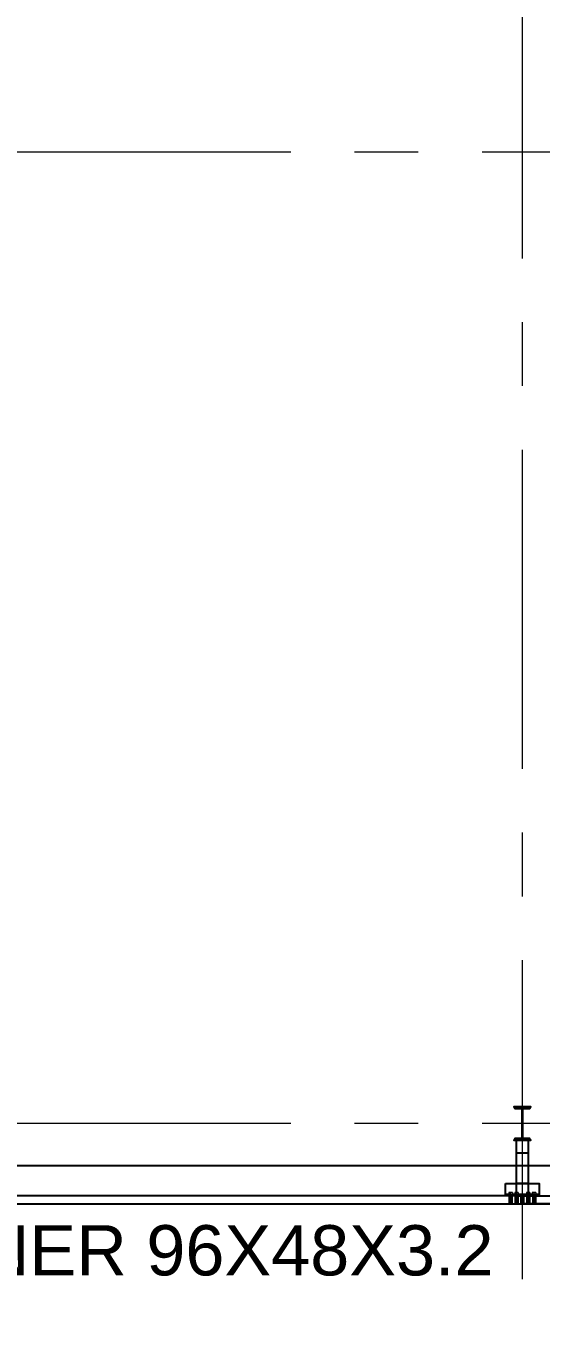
# Model space of a CAD drawing. Header units: millimetres. Extents: x 3470347 to 5996549, y -3470518 to 17149644.
# Drawn here: x 4854148 to 4857225, y 6610408 to 6618142 of the extents above; entities that cross this region are included whole.
import ezdxf
from ezdxf.enums import TextEntityAlignment as Align

# ---------------------------------------------------------------- set-up
doc = ezdxf.new("R2010")
doc.units = ezdxf.units.MM
doc.header["$MEASUREMENT"] = 0
doc.linetypes.add('CENTER', pattern=[50.8, 31.75, -6.35, 6.35, -6.35])
doc.layers.get('0').update_dxf_attribs({"linetype": 'CONTINUOUS', "lineweight": 25})
for name, color, linetype, lineweight in [('CENTER', 8, 'CENTER', 0), ('channnel', 2, 'CONTINUOUS', 15), ('rRCC 2', 40, 'CONTINUOUS', 15)]:
    doc.layers.add(name, color=color, linetype=linetype, lineweight=lineweight)
doc.layers.add('lintel', color=2, linetype='CONTINUOUS')
doc.styles.add('PDF Arial', font='arial.ttf')
doc.styles.add('TEXT3', font='geniso.shx')

msp = doc.modelspace()

# ---------------------------------------------------------------- hatches: boundary and pattern name
at = {"transparency": 33554559}
h = msp.add_hatch(color=1, dxfattribs=at)
h.dxf.hatch_style = 1
h.paths.add_polyline_path([(4857063.2, 6611487.26), (4857163.2, 6611487.26), (4857163.2, 6611488.06, 0.4142136), (4857153.2, 6611498.06), (4857116.05, 6611498.06), (4857116.05, 6611676.46), (4857153.2, 6611676.46, 0.4142136), (4857163.2, 6611686.46), (4857163.2, 6611687.26), (4857063.2, 6611687.26), (4857063.2, 6611686.46, 0.4142136), (4857073.2, 6611676.46), (4857110.35, 6611676.46), (4857110.35, 6611498.06), (4857073.2, 6611498.06, 0.4142136), (4857063.2, 6611488.06)])

# ---------------------------------------------------------------- linework, layer by layer
at = {"color": 3}
msp.add_line((4857213.2, 6611163.26, 0), (4857013.2, 6611163.26, 0), dxfattribs=at)
at = {"color": 8, "linetype": 'ByBlock'}
for p, q in [((4857035.2, 6611163.26, 0), (4857035.2, 6611107.26, 0)), ((4857043.2, 6611163.26, 0), (4857043.2, 6611107.26, 0)), ((4857051.2, 6611163.26, 0), (4857051.2, 6611107.26, 0)), ((4857070.2, 6611163.26, 0), (4857070.2, 6611107.26, 0)), ((4857078.2, 6611163.26, 0), (4857078.2, 6611107.26, 0)), ((4857086.2, 6611163.26, 0), (4857086.2, 6611107.26, 0)), ((4857140.2, 6611163.26, 0), (4857140.2, 6611107.26, 0)), ((4857148.2, 6611163.26, 0), (4857148.2, 6611107.26, 0)), ((4857156.2, 6611163.26, 0), (4857156.2, 6611107.26, 0)), ((4857175.2, 6611163.26, 0), (4857175.2, 6611107.26, 0)), ((4857183.2, 6611163.26, 0), (4857183.2, 6611107.26, 0)), ((4857191.2, 6611163.26, 0), (4857191.2, 6611107.26, 0))]:
    msp.add_line(p, q, dxfattribs=at)
at = {"color": 2}
for p, q in [((4857106.54, 6611155.26, 0), (4857106.54, 6611107.26, 0)), ((4857106.54, 6611155.26, 0), (4857106.54, 6611107.26, 0)), ((4857119.87, 6611155.26, 0), (4857119.87, 6611107.26, 0)), ((4857119.87, 6611155.26, 0), (4857119.87, 6611107.26, 0))]:
    msp.add_line(p, q, dxfattribs=at)
at = {"color": 1, "elevation": 0}
msp.add_lwpolyline([(4857116.05, 6611498.06), (4857116.05, 6611676.46), (4857153.2, 6611676.46, 0.4142136), (4857163.2, 6611686.46), (4857163.2, 6611687.26), (4857063.2, 6611687.26), (4857063.2, 6611686.46, 0.4142136), (4857073.2, 6611676.46), (4857110.35, 6611676.46), (4857110.35, 6611498.06), (4857073.2, 6611498.06, 0.4142136), (4857063.2, 6611488.06), (4857063.2, 6611487.26), (4857163.2, 6611487.26), (4857163.2, 6611488.06, 0.4142136), (4857153.2, 6611498.06)], format="xyb", close=True, dxfattribs=at)
at = {"color": 3, "elevation": 0}
for points in [[(4857150.7, 6611412.26), (4857150.7, 6611487.26), (4857075.7, 6611487.26), (4857075.7, 6611412.26)], [(4857013.2, 6611230.26), (4857213.2, 6611230.26), (4857213.2, 6611155.26), (4857013.2, 6611155.26)], [(4857150.7, 6611155.26), (4857150.7, 6611230.26), (4857075.7, 6611230.26), (4857075.7, 6611155.26)]]:
    msp.add_lwpolyline(points, close=True, dxfattribs=at)
at = {"color": 6, "linetype": 'ByBlock', "elevation": 0}
for points in [[(4852299.2, 6611155.26), (4852299.2, 6611107.26), (4857106.54, 6611107.26), (4857106.54, 6611155.26)], [(4862093.7, 6611155.26), (4862093.7, 6611107.26), (4857119.87, 6611107.26), (4857119.87, 6611155.26)]]:
    msp.add_lwpolyline(points, close=True, dxfattribs=at)
at = {"layer": 'CENTER', "color": 8, "ltscale": 60}
for p, q in [((4864873.95, 6617387.26, 0), (4827811.52, 6617387.26, 0)), ((4864873.95, 6611587.26, 0), (4827811.52, 6611587.26, 0))]:
    msp.add_line(p, q, dxfattribs=at)
at = {"layer": 'channnel', "color": 8, "linetype": 'ByBlock'}
for p, q in [((4857032.54, 6611175.58, 0), (4857032.54, 6611163.26, 0)), ((4857032.54, 6611163.26, 0), (4857053.87, 6611163.26, 0)), ((4857035.2, 6611163.26, 0), (4857035.2, 6611107.26, 0)), ((4857051.2, 6611148.86, 0), (4857035.2, 6611148.86, 0)), ((4857043.2, 6611163.26, 0), (4857043.2, 6611175.58, 0)), ((4857051.2, 6611163.26, 0), (4857051.2, 6611107.26, 0)), ((4857053.87, 6611175.58, 0), (4857053.87, 6611163.26, 0)), ((4857067.54, 6611175.58, 0), (4857067.54, 6611163.26, 0)), ((4857067.54, 6611163.26, 0), (4857088.87, 6611163.26, 0)), ((4857070.2, 6611163.26, 0), (4857070.2, 6611107.26, 0)), ((4857086.2, 6611148.86, 0), (4857070.2, 6611148.86, 0)), ((4857078.2, 6611163.26, 0), (4857078.2, 6611175.58, 0)), ((4857086.2, 6611163.26, 0), (4857086.2, 6611107.26, 0)), ((4857088.87, 6611175.58, 0), (4857088.87, 6611163.26, 0)), ((4857137.54, 6611175.58, 0), (4857137.54, 6611163.26, 0)), ((4857158.87, 6611163.26, 0), (4857137.54, 6611163.26, 0)), ((4857140.2, 6611163.26, 0), (4857140.2, 6611107.26, 0)), ((4857140.2, 6611148.86, 0), (4857156.2, 6611148.86, 0)), ((4857148.2, 6611163.26, 0), (4857148.2, 6611175.58, 0)), ((4857156.2, 6611163.26, 0), (4857156.2, 6611107.26, 0)), ((4857158.87, 6611175.58, 0), (4857158.87, 6611163.26, 0)), ((4857172.54, 6611175.58, 0), (4857172.54, 6611163.26, 0)), ((4857193.87, 6611163.26, 0), (4857172.54, 6611163.26, 0)), ((4857175.2, 6611163.26, 0), (4857175.2, 6611107.26, 0)), ((4857175.2, 6611148.86, 0), (4857191.2, 6611148.86, 0)), ((4857183.2, 6611163.26, 0), (4857183.2, 6611175.58, 0)), ((4857191.2, 6611163.26, 0), (4857191.2, 6611107.26, 0)), ((4857193.87, 6611175.58, 0), (4857193.87, 6611163.26, 0)), ((4857035.2, 6611107.26, 0), (4857051.2, 6611107.26, 0)), ((4857070.2, 6611107.26, 0), (4857086.2, 6611107.26, 0)), ((4857156.2, 6611107.26, 0), (4857140.2, 6611107.26, 0)), ((4857191.2, 6611107.26, 0), (4857175.2, 6611107.26, 0))]:
    msp.add_line(p, q, dxfattribs=at)
at = {"layer": 'channnel', "color": 8, "linetype": 'Continuous'}
for p, q in [((4857035.45, 6611149.52, 0), (4857035.2, 6611149.4, 0)), ((4857050.31, 6611148.86, 0), (4857035.2, 6611141.82, 0)), ((4857043.8, 6611148.86, 0), (4857035.2, 6611144.85, 0)), ((4857037.3, 6611148.86, 0), (4857035.2, 6611147.89, 0)), ((4857035.45, 6611146.49, 0), (4857035.2, 6611146.37, 0)), ((4857051.2, 6611146.24, 0), (4857035.2, 6611138.78, 0)), ((4857035.45, 6611143.45, 0), (4857035.2, 6611143.34, 0)), ((4857051.2, 6611143.21, 0), (4857035.2, 6611135.75, 0)), ((4857051.2, 6611140.64, 0), (4857035.2, 6611133.18, 0)), ((4857035.45, 6611140.42, 0), (4857035.2, 6611140.3, 0)), ((4857051.2, 6611140.18, 0), (4857035.2, 6611132.72, 0)), ((4857051.2, 6611140.04, 0), (4857035.2, 6611139.24, 0)), ((4857051.2, 6611134.11, 0), (4857035.2, 6611138.65, 0)), ((4857051.2, 6611137.6, 0), (4857035.2, 6611130.14, 0)), ((4857035.45, 6611137.38, 0), (4857035.2, 6611137.27, 0)), ((4857051.2, 6611137.14, 0), (4857035.2, 6611129.68, 0)), ((4857051.2, 6611131.67, 0), (4857035.2, 6611136.21, 0)), ((4857051.2, 6611134.57, 0), (4857035.2, 6611127.11, 0)), ((4857035.45, 6611134.35, 0), (4857035.2, 6611134.23, 0)), ((4857051.2, 6611131.53, 0), (4857035.2, 6611124.07, 0)), ((4857051.2, 6611131.07, 0), (4857035.2, 6611130.28, 0)), ((4857051.2, 6611128.5, 0), (4857035.2, 6611121.04, 0)), ((4857051.2, 6611125.47, 0), (4857035.2, 6611118, 0)), ((4857051.2, 6611122.43, 0), (4857035.2, 6611114.97, 0)), ((4857047.06, 6611148.86, 0), (4857035.78, 6611143.61, 0)), ((4857040.55, 6611148.86, 0), (4857035.78, 6611146.64, 0)), ((4857050.62, 6611147.49, 0), (4857035.78, 6611140.57, 0)), ((4857050.62, 6611144.46, 0), (4857035.78, 6611137.54, 0)), ((4857050.62, 6611141.42, 0), (4857035.78, 6611134.5, 0)), ((4857050.62, 6611141.29, 0), (4857035.78, 6611141.03, 0)), ((4857050.62, 6611135.35, 0), (4857035.78, 6611140.43, 0)), ((4857050.62, 6611138.85, 0), (4857035.78, 6611131.93, 0)), ((4857050.62, 6611138.39, 0), (4857035.78, 6611131.47, 0)), ((4857050.62, 6611138.25, 0), (4857035.78, 6611138, 0)), ((4857050.62, 6611135.81, 0), (4857035.78, 6611128.9, 0)), ((4857050.62, 6611129.88, 0), (4857035.78, 6611134.96, 0)), ((4857050.62, 6611132.78, 0), (4857035.78, 6611125.86, 0)), ((4857050.62, 6611132.32, 0), (4857035.78, 6611132.07, 0)), ((4857050.62, 6611129.75, 0), (4857035.78, 6611122.83, 0)), ((4857050.62, 6611126.71, 0), (4857035.78, 6611119.79, 0)), ((4857050.62, 6611123.68, 0), (4857035.78, 6611116.76, 0)), ((4857070.45, 6611149.52, 0), (4857070.2, 6611149.4, 0)), ((4857085.31, 6611148.86, 0), (4857070.2, 6611141.82, 0)), ((4857078.8, 6611148.86, 0), (4857070.2, 6611144.85, 0)), ((4857072.3, 6611148.86, 0), (4857070.2, 6611147.89, 0)), ((4857070.45, 6611146.49, 0), (4857070.2, 6611146.37, 0)), ((4857086.2, 6611146.24, 0), (4857070.2, 6611138.78, 0)), ((4857070.45, 6611143.45, 0), (4857070.2, 6611143.34, 0)), ((4857086.2, 6611143.21, 0), (4857070.2, 6611135.75, 0)), ((4857086.2, 6611140.64, 0), (4857070.2, 6611133.18, 0)), ((4857070.45, 6611140.42, 0), (4857070.2, 6611140.3, 0)), ((4857086.2, 6611140.18, 0), (4857070.2, 6611132.72, 0)), ((4857086.2, 6611140.04, 0), (4857070.2, 6611139.24, 0)), ((4857086.2, 6611134.11, 0), (4857070.2, 6611138.65, 0)), ((4857086.2, 6611137.6, 0), (4857070.2, 6611130.14, 0)), ((4857070.45, 6611137.38, 0), (4857070.2, 6611137.27, 0)), ((4857086.2, 6611137.14, 0), (4857070.2, 6611129.68, 0)), ((4857086.2, 6611131.67, 0), (4857070.2, 6611136.21, 0)), ((4857086.2, 6611134.57, 0), (4857070.2, 6611127.11, 0)), ((4857070.45, 6611134.35, 0), (4857070.2, 6611134.23, 0)), ((4857086.2, 6611131.53, 0), (4857070.2, 6611124.07, 0)), ((4857086.2, 6611131.07, 0), (4857070.2, 6611130.28, 0)), ((4857086.2, 6611128.5, 0), (4857070.2, 6611121.04, 0)), ((4857086.2, 6611125.47, 0), (4857070.2, 6611118, 0)), ((4857086.2, 6611122.43, 0), (4857070.2, 6611114.97, 0)), ((4857082.06, 6611148.86, 0), (4857070.78, 6611143.61, 0)), ((4857075.55, 6611148.86, 0), (4857070.78, 6611146.64, 0)), ((4857085.62, 6611147.49, 0), (4857070.78, 6611140.57, 0)), ((4857085.62, 6611144.46, 0), (4857070.78, 6611137.54, 0)), ((4857085.62, 6611141.42, 0), (4857070.78, 6611134.5, 0)), ((4857085.62, 6611141.29, 0), (4857070.78, 6611141.03, 0)), ((4857085.62, 6611135.35, 0), (4857070.78, 6611140.43, 0)), ((4857085.62, 6611138.85, 0), (4857070.78, 6611131.93, 0)), ((4857085.62, 6611138.39, 0), (4857070.78, 6611131.47, 0)), ((4857085.62, 6611138.25, 0), (4857070.78, 6611138, 0)), ((4857085.62, 6611135.81, 0), (4857070.78, 6611128.9, 0)), ((4857085.62, 6611129.88, 0), (4857070.78, 6611134.96, 0)), ((4857085.62, 6611132.78, 0), (4857070.78, 6611125.86, 0)), ((4857085.62, 6611132.32, 0), (4857070.78, 6611132.07, 0)), ((4857085.62, 6611129.75, 0), (4857070.78, 6611122.83, 0)), ((4857085.62, 6611126.71, 0), (4857070.78, 6611119.79, 0)), ((4857085.62, 6611123.68, 0), (4857070.78, 6611116.76, 0)), ((4857140.2, 6611146.24, 0), (4857156.2, 6611138.78, 0)), ((4857140.2, 6611143.21, 0), (4857156.2, 6611135.75, 0)), ((4857140.2, 6611140.64, 0), (4857156.2, 6611133.18, 0)), ((4857140.2, 6611140.18, 0), (4857156.2, 6611132.72, 0)), ((4857140.2, 6611140.04, 0), (4857156.2, 6611139.24, 0)), ((4857140.2, 6611134.11, 0), (4857156.2, 6611138.65, 0)), ((4857140.2, 6611137.6, 0), (4857156.2, 6611130.14, 0)), ((4857140.2, 6611137.14, 0), (4857156.2, 6611129.68, 0)), ((4857140.2, 6611131.67, 0), (4857156.2, 6611136.21, 0)), ((4857140.2, 6611134.57, 0), (4857156.2, 6611127.11, 0)), ((4857140.2, 6611131.53, 0), (4857156.2, 6611124.07, 0)), ((4857140.2, 6611131.07, 0), (4857156.2, 6611130.28, 0)), ((4857140.2, 6611128.5, 0), (4857156.2, 6611121.04, 0)), ((4857140.2, 6611125.47, 0), (4857156.2, 6611118, 0)), ((4857140.2, 6611122.43, 0), (4857156.2, 6611114.97, 0)), ((4857140.78, 6611147.49, 0), (4857155.62, 6611140.57, 0)), ((4857140.78, 6611144.46, 0), (4857155.62, 6611137.54, 0)), ((4857140.78, 6611141.42, 0), (4857155.62, 6611134.5, 0)), ((4857140.78, 6611141.29, 0), (4857155.62, 6611141.03, 0)), ((4857140.78, 6611135.35, 0), (4857155.62, 6611140.43, 0)), ((4857140.78, 6611138.85, 0), (4857155.62, 6611131.93, 0)), ((4857140.78, 6611138.39, 0), (4857155.62, 6611131.47, 0)), ((4857140.78, 6611138.25, 0), (4857155.62, 6611138, 0)), ((4857140.78, 6611135.81, 0), (4857155.62, 6611128.9, 0)), ((4857140.78, 6611129.88, 0), (4857155.62, 6611134.96, 0)), ((4857140.78, 6611132.78, 0), (4857155.62, 6611125.86, 0)), ((4857140.78, 6611132.32, 0), (4857155.62, 6611132.07, 0)), ((4857140.78, 6611129.75, 0), (4857155.62, 6611122.83, 0)), ((4857140.78, 6611126.71, 0), (4857155.62, 6611119.79, 0)), ((4857140.78, 6611123.68, 0), (4857155.62, 6611116.76, 0)), ((4857141.1, 6611148.86, 0), (4857156.2, 6611141.82, 0)), ((4857144.35, 6611148.86, 0), (4857155.62, 6611143.61, 0)), ((4857147.6, 6611148.86, 0), (4857156.2, 6611144.85, 0)), ((4857150.86, 6611148.86, 0), (4857155.62, 6611146.64, 0)), ((4857154.11, 6611148.86, 0), (4857156.2, 6611147.89, 0)), ((4857155.96, 6611149.52, 0), (4857156.2, 6611149.4, 0)), ((4857155.96, 6611146.49, 0), (4857156.2, 6611146.37, 0)), ((4857155.96, 6611143.45, 0), (4857156.2, 6611143.34, 0)), ((4857155.96, 6611140.42, 0), (4857156.2, 6611140.3, 0)), ((4857155.96, 6611137.38, 0), (4857156.2, 6611137.27, 0)), ((4857155.96, 6611134.35, 0), (4857156.2, 6611134.23, 0)), ((4857175.2, 6611146.24, 0), (4857191.2, 6611138.78, 0)), ((4857175.2, 6611143.21, 0), (4857191.2, 6611135.75, 0)), ((4857175.2, 6611140.64, 0), (4857191.2, 6611133.18, 0)), ((4857175.2, 6611140.18, 0), (4857191.2, 6611132.72, 0)), ((4857175.2, 6611140.04, 0), (4857191.2, 6611139.24, 0)), ((4857175.2, 6611134.11, 0), (4857191.2, 6611138.65, 0)), ((4857175.2, 6611137.6, 0), (4857191.2, 6611130.14, 0)), ((4857175.2, 6611137.14, 0), (4857191.2, 6611129.68, 0)), ((4857175.2, 6611131.67, 0), (4857191.2, 6611136.21, 0)), ((4857175.2, 6611134.57, 0), (4857191.2, 6611127.11, 0)), ((4857175.2, 6611131.53, 0), (4857191.2, 6611124.07, 0)), ((4857175.2, 6611131.07, 0), (4857191.2, 6611130.28, 0)), ((4857175.2, 6611128.5, 0), (4857191.2, 6611121.04, 0)), ((4857175.2, 6611125.47, 0), (4857191.2, 6611118, 0)), ((4857175.2, 6611122.43, 0), (4857191.2, 6611114.97, 0)), ((4857175.78, 6611147.49, 0), (4857190.62, 6611140.57, 0)), ((4857175.78, 6611144.46, 0), (4857190.62, 6611137.54, 0)), ((4857175.78, 6611141.42, 0), (4857190.62, 6611134.5, 0)), ((4857175.78, 6611141.29, 0), (4857190.62, 6611141.03, 0)), ((4857175.78, 6611135.35, 0), (4857190.62, 6611140.43, 0)), ((4857175.78, 6611138.85, 0), (4857190.62, 6611131.93, 0)), ((4857175.78, 6611138.39, 0), (4857190.62, 6611131.47, 0)), ((4857175.78, 6611138.25, 0), (4857190.62, 6611138, 0)), ((4857175.78, 6611135.81, 0), (4857190.62, 6611128.9, 0)), ((4857175.78, 6611129.88, 0), (4857190.62, 6611134.96, 0)), ((4857175.78, 6611132.78, 0), (4857190.62, 6611125.86, 0)), ((4857175.78, 6611132.32, 0), (4857190.62, 6611132.07, 0)), ((4857175.78, 6611129.75, 0), (4857190.62, 6611122.83, 0)), ((4857175.78, 6611126.71, 0), (4857190.62, 6611119.79, 0)), ((4857175.78, 6611123.68, 0), (4857190.62, 6611116.76, 0)), ((4857176.1, 6611148.86, 0), (4857191.2, 6611141.82, 0)), ((4857179.35, 6611148.86, 0), (4857190.62, 6611143.61, 0)), ((4857182.6, 6611148.86, 0), (4857191.2, 6611144.85, 0)), ((4857185.86, 6611148.86, 0), (4857190.62, 6611146.64, 0)), ((4857189.11, 6611148.86, 0), (4857191.2, 6611147.89, 0)), ((4857190.96, 6611149.52, 0), (4857191.2, 6611149.4, 0)), ((4857190.96, 6611146.49, 0), (4857191.2, 6611146.37, 0)), ((4857190.96, 6611143.45, 0), (4857191.2, 6611143.34, 0)), ((4857190.96, 6611140.42, 0), (4857191.2, 6611140.3, 0)), ((4857190.96, 6611137.38, 0), (4857191.2, 6611137.27, 0)), ((4857190.96, 6611134.35, 0), (4857191.2, 6611134.23, 0)), ((4857050.62, 6611119.13, 0), (4857035.2, 6611111.94, 0)), ((4857050.62, 6611116.09, 0), (4857035.2, 6611108.9, 0)), ((4857051.2, 6611120.91, 0), (4857035.78, 6611113.72, 0)), ((4857051.2, 6611117.88, 0), (4857035.78, 6611110.69, 0)), ((4857051.2, 6611114.85, 0), (4857035.78, 6611107.66, 0)), ((4857050.62, 6611113.06, 0), (4857038.19, 6611107.26, 0)), ((4857051.2, 6611111.81, 0), (4857041.45, 6611107.26, 0)), ((4857050.62, 6611110.02, 0), (4857044.7, 6611107.26, 0)), ((4857051.2, 6611108.78, 0), (4857047.95, 6611107.26, 0)), ((4857085.62, 6611119.13, 0), (4857070.2, 6611111.94, 0)), ((4857085.62, 6611116.09, 0), (4857070.2, 6611108.9, 0)), ((4857086.2, 6611120.91, 0), (4857070.78, 6611113.72, 0)), ((4857086.2, 6611117.88, 0), (4857070.78, 6611110.69, 0)), ((4857086.2, 6611114.85, 0), (4857070.78, 6611107.66, 0)), ((4857085.62, 6611113.06, 0), (4857073.19, 6611107.26, 0)), ((4857086.2, 6611111.81, 0), (4857076.45, 6611107.26, 0)), ((4857085.62, 6611110.02, 0), (4857079.7, 6611107.26, 0)), ((4857086.2, 6611108.78, 0), (4857082.95, 6611107.26, 0)), ((4857140.2, 6611120.91, 0), (4857155.62, 6611113.72, 0)), ((4857140.2, 6611117.88, 0), (4857155.62, 6611110.69, 0)), ((4857140.2, 6611114.85, 0), (4857155.62, 6611107.66, 0)), ((4857140.2, 6611111.81, 0), (4857149.96, 6611107.26, 0)), ((4857140.2, 6611108.78, 0), (4857143.45, 6611107.26, 0)), ((4857140.78, 6611119.13, 0), (4857156.2, 6611111.94, 0)), ((4857140.78, 6611116.09, 0), (4857156.2, 6611108.9, 0)), ((4857140.78, 6611113.06, 0), (4857153.21, 6611107.26, 0)), ((4857140.78, 6611110.02, 0), (4857146.71, 6611107.26, 0)), ((4857175.2, 6611120.91, 0), (4857190.62, 6611113.72, 0)), ((4857175.2, 6611117.88, 0), (4857190.62, 6611110.69, 0)), ((4857175.2, 6611114.85, 0), (4857190.62, 6611107.66, 0)), ((4857175.2, 6611111.81, 0), (4857184.96, 6611107.26, 0)), ((4857175.2, 6611108.78, 0), (4857178.45, 6611107.26, 0)), ((4857175.78, 6611119.13, 0), (4857191.2, 6611111.94, 0)), ((4857175.78, 6611116.09, 0), (4857191.2, 6611108.9, 0)), ((4857175.78, 6611113.06, 0), (4857188.21, 6611107.26, 0)), ((4857175.78, 6611110.02, 0), (4857181.71, 6611107.26, 0))]:
    msp.add_line(p, q, dxfattribs=at)
at = {"layer": 'channnel', "color": 8, "linetype": 'ByBlock'}
for centre in [(4857037.87, 6611162.04, 0), (4857048.54, 6611162.04, 0), (4857072.87, 6611162.04, 0), (4857083.54, 6611162.04, 0), (4857142.87, 6611162.04, 0), (4857153.54, 6611162.04, 0), (4857177.87, 6611162.04, 0), (4857188.54, 6611162.04, 0)]:
    msp.add_arc(centre, 14.55, 68.498425, 111.501575, dxfattribs=at)
at = {"layer": 'channnel', "color": 8, "linetype": 'Continuous'}
for centre, radius, start, end in [((4857043.05, 6611136.02, 0), 8.28, 161.528402, 208.566099), ((4857035.49, 6611147.26, 0), 0.688, 115, 295), ((4857035.49, 6611144.23, 0), 0.688, 115, 295), ((4857035.49, 6611141.19, 0), 0.688, 115, 295), ((4857035.49, 6611138.62, 0), 0.688, 115, 295), ((4857035.49, 6611138.16, 0), 0.688, 115, 295), ((4857035.49, 6611135.59, 0), 0.688, 115, 295), ((4857035.49, 6611135.13, 0), 0.688, 115, 295), ((4857035.49, 6611132.55, 0), 0.688, 115, 295), ((4857035.49, 6611132.09, 0), 0.688, 115, 295), ((4857035.49, 6611129.52, 0), 0.687, 115, 295), ((4857035.49, 6611126.48, 0), 0.688, 115, 295), ((4857035.49, 6611123.45, 0), 0.688, 115, 295), ((4857014.78, 6611136.78, 0), 21.43, 342.355169, 11.458711), ((4857014.78, 6611136.18, 0), 21.43, 342.355169, 11.458711), ((4857071.63, 6611134.14, 0), 21.43, 162.355169, 191.458711), ((4857050.91, 6611146.87, 0), 0.687, 295, 115), ((4857050.91, 6611143.83, 0), 0.687, 295, 115), ((4857050.91, 6611140.8, 0), 0.687, 295, 115), ((4857050.91, 6611140.66, 0), 0.688, 295, 115), ((4857050.91, 6611138.23, 0), 0.687, 295, 115), ((4857050.91, 6611137.76, 0), 0.687, 295, 115), ((4857043.35, 6611134.29, 0), 8.28, 341.528402, 28.566099), ((4857050.91, 6611135.19, 0), 0.688, 295, 115), ((4857050.91, 6611134.73, 0), 0.687, 295, 115), ((4857050.91, 6611132.16, 0), 0.688, 295, 115), ((4857050.91, 6611131.7, 0), 0.687, 295, 115), ((4857050.91, 6611129.12, 0), 0.687, 295, 115), ((4857050.91, 6611126.09, 0), 0.688, 295, 115), ((4857050.91, 6611123.05, 0), 0.688, 295, 115), ((4857078.05, 6611136.02, 0), 8.28, 161.528402, 208.566099), ((4857070.49, 6611147.26, 0), 0.688, 115, 295), ((4857070.49, 6611144.23, 0), 0.688, 115, 295), ((4857070.49, 6611141.19, 0), 0.688, 115, 295), ((4857070.49, 6611138.62, 0), 0.688, 115, 295), ((4857070.49, 6611138.16, 0), 0.688, 115, 295), ((4857070.49, 6611135.59, 0), 0.688, 115, 295), ((4857070.49, 6611135.13, 0), 0.688, 115, 295), ((4857070.49, 6611132.55, 0), 0.688, 115, 295), ((4857070.49, 6611132.09, 0), 0.688, 115, 295), ((4857070.49, 6611129.52, 0), 0.687, 115, 295), ((4857070.49, 6611126.48, 0), 0.688, 115, 295), ((4857070.49, 6611123.45, 0), 0.688, 115, 295), ((4857049.78, 6611136.78, 0), 21.43, 342.355169, 11.458711), ((4857049.78, 6611136.18, 0), 21.43, 342.355169, 11.458711), ((4857106.63, 6611134.14, 0), 21.43, 162.355169, 191.458711), ((4857085.91, 6611146.87, 0), 0.687, 295, 115), ((4857085.91, 6611143.83, 0), 0.687, 295, 115), ((4857085.91, 6611140.8, 0), 0.687, 295, 115), ((4857085.91, 6611140.66, 0), 0.688, 295, 115), ((4857085.91, 6611138.23, 0), 0.687, 295, 115), ((4857085.91, 6611137.76, 0), 0.687, 295, 115), ((4857078.35, 6611134.29, 0), 8.28, 341.528402, 28.566099), ((4857085.91, 6611135.19, 0), 0.688, 295, 115), ((4857085.91, 6611134.73, 0), 0.687, 295, 115), ((4857085.91, 6611132.16, 0), 0.688, 295, 115), ((4857085.91, 6611131.7, 0), 0.687, 295, 115), ((4857085.91, 6611129.12, 0), 0.687, 295, 115), ((4857085.91, 6611126.09, 0), 0.688, 295, 115), ((4857085.91, 6611123.05, 0), 0.688, 295, 115), ((4857148.05, 6611134.29, 0), 8.28, 151.433901, 198.471598), ((4857140.49, 6611146.87, 0), 0.687, 65, 245), ((4857140.49, 6611143.83, 0), 0.687, 65, 245), ((4857140.49, 6611140.8, 0), 0.687, 65, 245), ((4857140.49, 6611140.66, 0), 0.688, 65, 245), ((4857140.49, 6611138.23, 0), 0.687, 65, 245), ((4857140.49, 6611137.76, 0), 0.687, 65, 245), ((4857140.49, 6611135.19, 0), 0.688, 65, 245), ((4857140.49, 6611134.73, 0), 0.687, 65, 245), ((4857140.49, 6611132.16, 0), 0.688, 65, 245), ((4857140.49, 6611131.7, 0), 0.687, 65, 245), ((4857140.49, 6611129.12, 0), 0.687, 65, 245), ((4857140.49, 6611126.09, 0), 0.688, 65, 245), ((4857140.49, 6611123.05, 0), 0.688, 65, 245), ((4857119.78, 6611134.14, 0), 21.43, 348.541289, 17.644831), ((4857176.63, 6611136.78, 0), 21.43, 168.541289, 197.644831), ((4857176.63, 6611136.18, 0), 21.43, 168.541289, 197.644831), ((4857155.91, 6611147.26, 0), 0.688, 245, 65), ((4857155.91, 6611144.23, 0), 0.688, 245, 65), ((4857155.91, 6611141.19, 0), 0.688, 245, 65), ((4857155.91, 6611138.62, 0), 0.688, 245, 65), ((4857155.91, 6611138.16, 0), 0.688, 245, 65), ((4857148.35, 6611136.02, 0), 8.28, 331.433901, 18.471598), ((4857155.91, 6611135.59, 0), 0.688, 245, 65), ((4857155.91, 6611135.13, 0), 0.688, 245, 65), ((4857155.91, 6611132.55, 0), 0.688, 245, 65), ((4857155.91, 6611132.09, 0), 0.688, 245, 65), ((4857155.91, 6611129.52, 0), 0.687, 245, 65), ((4857155.91, 6611126.48, 0), 0.688, 245, 65), ((4857155.91, 6611123.45, 0), 0.688, 245, 65), ((4857183.05, 6611134.29, 0), 8.28, 151.433901, 198.471598), ((4857175.49, 6611146.87, 0), 0.687, 65, 245), ((4857175.49, 6611143.83, 0), 0.687, 65, 245), ((4857175.49, 6611140.8, 0), 0.687, 65, 245), ((4857175.49, 6611140.66, 0), 0.688, 65, 245), ((4857175.49, 6611138.23, 0), 0.687, 65, 245), ((4857175.49, 6611137.76, 0), 0.687, 65, 245), ((4857175.49, 6611135.19, 0), 0.688, 65, 245), ((4857175.49, 6611134.73, 0), 0.687, 65, 245), ((4857175.49, 6611132.16, 0), 0.688, 65, 245), ((4857175.49, 6611131.7, 0), 0.687, 65, 245), ((4857175.49, 6611129.12, 0), 0.687, 65, 245), ((4857175.49, 6611126.09, 0), 0.688, 65, 245), ((4857175.49, 6611123.05, 0), 0.688, 65, 245), ((4857154.78, 6611134.14, 0), 21.43, 348.541289, 17.644831), ((4857211.63, 6611136.78, 0), 21.43, 168.541289, 197.644831), ((4857211.63, 6611136.18, 0), 21.43, 168.541289, 197.644831), ((4857190.91, 6611147.26, 0), 0.688, 245, 65), ((4857190.91, 6611144.23, 0), 0.688, 245, 65), ((4857190.91, 6611141.19, 0), 0.688, 245, 65), ((4857190.91, 6611138.62, 0), 0.688, 245, 65), ((4857190.91, 6611138.16, 0), 0.688, 245, 65), ((4857183.35, 6611136.02, 0), 8.28, 331.433901, 18.471598), ((4857190.91, 6611135.59, 0), 0.688, 245, 65), ((4857190.91, 6611135.13, 0), 0.688, 245, 65), ((4857190.91, 6611132.55, 0), 0.688, 245, 65), ((4857190.91, 6611132.09, 0), 0.688, 245, 65), ((4857190.91, 6611129.52, 0), 0.687, 245, 65), ((4857190.91, 6611126.48, 0), 0.688, 245, 65), ((4857190.91, 6611123.45, 0), 0.688, 245, 65), ((4857035.49, 6611120.42, 0), 0.688, 115, 295), ((4857035.49, 6611117.38, 0), 0.688, 115, 295), ((4857035.49, 6611114.35, 0), 0.688, 115, 295), ((4857035.49, 6611111.31, 0), 0.688, 115, 295), ((4857035.49, 6611108.28, 0), 0.688, 115, 295), ((4857050.91, 6611118.5, 0), 0.688, 295, 115), ((4857050.91, 6611115.47, 0), 0.688, 295, 115), ((4857050.91, 6611112.43, 0), 0.687, 295, 115), ((4857050.91, 6611109.4, 0), 0.688, 295, 115), ((4857070.49, 6611120.42, 0), 0.688, 115, 295), ((4857070.49, 6611117.38, 0), 0.688, 115, 295), ((4857070.49, 6611114.35, 0), 0.688, 115, 295), ((4857070.49, 6611111.31, 0), 0.688, 115, 295), ((4857070.49, 6611108.28, 0), 0.688, 115, 295), ((4857085.91, 6611118.5, 0), 0.688, 295, 115), ((4857085.91, 6611115.47, 0), 0.688, 295, 115), ((4857085.91, 6611112.43, 0), 0.687, 295, 115), ((4857085.91, 6611109.4, 0), 0.688, 295, 115), ((4857140.49, 6611118.5, 0), 0.688, 65, 245), ((4857140.49, 6611115.47, 0), 0.688, 65, 245), ((4857140.49, 6611112.43, 0), 0.687, 65, 245), ((4857140.49, 6611109.4, 0), 0.688, 65, 245), ((4857155.91, 6611120.42, 0), 0.688, 245, 65), ((4857155.91, 6611117.38, 0), 0.688, 245, 65), ((4857155.91, 6611114.35, 0), 0.688, 245, 65), ((4857155.91, 6611111.31, 0), 0.688, 245, 65), ((4857155.91, 6611108.28, 0), 0.688, 245, 65), ((4857175.49, 6611118.5, 0), 0.688, 65, 245), ((4857175.49, 6611115.47, 0), 0.688, 65, 245), ((4857175.49, 6611112.43, 0), 0.687, 65, 245), ((4857175.49, 6611109.4, 0), 0.688, 65, 245), ((4857190.91, 6611120.42, 0), 0.688, 245, 65), ((4857190.91, 6611117.38, 0), 0.688, 245, 65), ((4857190.91, 6611114.35, 0), 0.688, 245, 65), ((4857190.91, 6611111.31, 0), 0.688, 245, 65), ((4857190.91, 6611108.28, 0), 0.688, 245, 65)]:
    msp.add_arc(centre, radius, start, end, dxfattribs=at)
at = {"layer": 'lintel', "color": 5, "linetype": 'ByBlock', "elevation": 0}
msp.add_lwpolyline([(4857075.7, 6611107.26), (4857150.7, 6611107.26), (4857150.7, 6611487.26), (4857075.7, 6611487.26), (4857075.7, 6611107.26)], dxfattribs=at)

# ---------------------------------------------------------------- texts
at = {"lineweight": 25, "insert": (4809670.7, 6614007.88, 0), "char_height": 222.5378, "width": 60811.1409, "attachment_point": 1, "style": 'TEXT3', "bg_fill": 2}
msp.add_mtext('{\\ftimes new roman|b0|i0|c0|p0;\\L-}', dxfattribs=at)
at = {"layer": 'rRCC 2', "style": 'PDF Arial'}
msp.add_text('S.RUNNER 96X48X3.2', height=300, dxfattribs=at).set_placement((4854752.11, 6610830.59, 0), align=Align.MIDDLE_CENTER)

# ---------------------------------------------------------------- next in the draw order: linework, layer by layer
at = {"color": 8, "elevation": 0}
for points in [[(4832492.87, 6641107.26), (4832492.87, 6611107.26), (4862492.87, 6611107.26), (4862492.87, 6641107.26)], [(4832722.87, 6640877.26), (4832722.87, 6611337.26), (4862262.87, 6611337.26), (4862262.87, 6640877.26)]]:
    msp.add_lwpolyline(points, close=True, dxfattribs=at)
at = {"layer": 'CENTER', "color": 8, "ltscale": 60}
msp.add_line((4857113.2, 6646090.98, 0), (4857113.2, 6608276.48, 0), dxfattribs=at)

doc.saveas('drawing.dxf')
